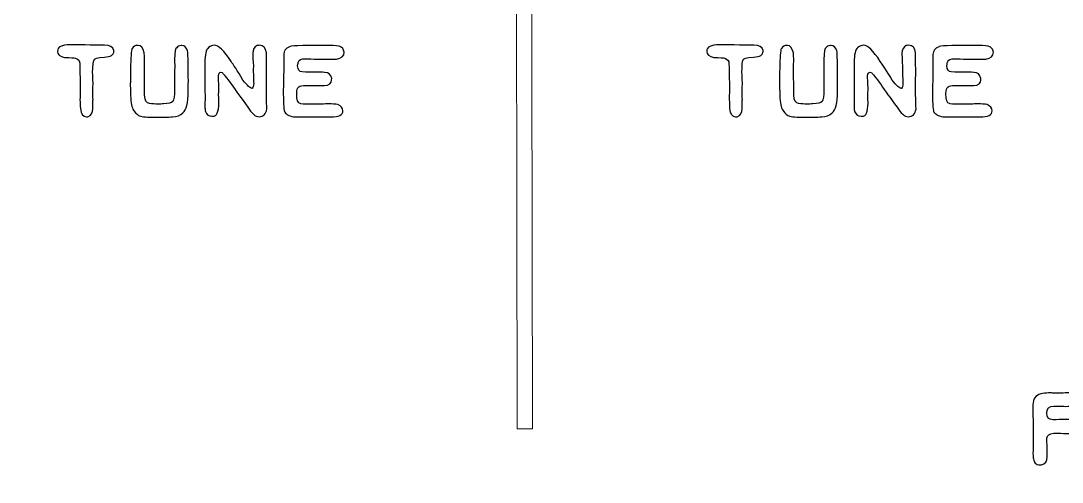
# Model space of a CAD drawing. Header units: centimetres. Extents: x -13.1 to 12.9, y -13 to 13.
# Drawn here: x -8.92 to -3.78, y -9.31 to -7.04 of the extents above; entities that cross this region are included whole.
import ezdxf

# ---------------------------------------------------------------- set-up
doc = ezdxf.new("R2010")
doc.units = ezdxf.units.CM
doc.header["$MEASUREMENT"] = 0
doc.layers.add('Layer 1', color=7, linetype='Continuous')

msp = doc.modelspace()

# ---------------------------------------------------------------- linework, layer by layer
at = {"layer": 'Layer 1', "color": 250, "lineweight": 9}
msp.add_open_spline([(-12.85, 12.98), (-12.85, 12.98), (12.75, 12.98), (12.75, 12.98), (12.75, 12.98), (12.86, 12.98), (12.95, 12.88999), (12.95, 12.78), (12.95, 12.78), (12.95, 12.78), (12.95, -12.82), (12.95, -12.82), (12.95, -12.82), (12.95, -12.93001), (12.86, -13.02), (12.75, -13.02), (12.75, -13.02), (12.75, -13.02), (-12.85, -13.02), (-12.85, -13.02), (-12.85, -13.02), (-12.96, -13.02), (-13.05, -12.93001), (-13.05, -12.82), (-13.05, -12.82), (-13.05, -12.82), (-13.05, 12.78), (-13.05, 12.78), (-13.05, 12.78), (-13.05, 12.88999), (-12.96, 12.98), (-12.85, 12.98)], degree=3, knots=[0, 0, 0, 0, 0.1111111, 0.1111111, 0.1111111, 0.1111111, 0.2222222, 0.2222222, 0.2222222, 0.2222222, 0.3333333, 0.3333333, 0.3333333, 0.3333333, 0.4444444, 0.4444444, 0.4444444, 0.4444444, 0.5555556, 0.5555556, 0.5555556, 0.5555556, 0.6666667, 0.6666667, 0.6666667, 0.6666667, 0.7777778, 0.7777778, 0.7777778, 0.7777778, 1, 1, 1, 1], dxfattribs=at)
at = {"layer": 'Layer 1', "color": 177, "lineweight": 9}
msp.add_open_spline([(-6.40505, -2.63308), (-6.40505, -2.63308), (-6.39455, -9.04434), (-6.39455, -9.04434), (-6.39455, -9.04434), (-6.39455, -9.04434), (-6.46925, -9.04434), (-6.46925, -9.04434), (-6.46925, -9.04434), (-6.46925, -9.04434), (-6.47975, -2.63308), (-6.47975, -2.63308), (-6.47975, -2.63308), (-6.47975, -2.63308), (-6.40505, -2.63308), (-6.40505, -2.63308)], degree=3, knots=[0, 0, 0, 0, 0.2, 0.2, 0.2, 0.2, 0.4, 0.4, 0.4, 0.4, 0.6, 0.6, 0.6, 0.6, 1, 1, 1, 1], dxfattribs=at)
at = {"layer": 'Layer 1', "color": 177}
for points, knots in [([(-8.67313, -7.15354), (-8.67313, -7.15354), (-8.59928, -7.15411), (-8.59928, -7.15411), (-8.59928, -7.15411), (-8.56062, -7.15448), (-8.53898, -7.15467), (-8.53419, -7.15467), (-8.53419, -7.15467), (-8.53419, -7.15467), (-8.50277, -7.15467), (-8.50277, -7.15467), (-8.50277, -7.15467), (-8.47614, -7.15467), (-8.461, -7.16342), (-8.45733, -7.18082), (-8.45733, -7.18082), (-8.45733, -7.18082), (-8.45733, -7.18581), (-8.45733, -7.18581), (-8.45733, -7.18581), (-8.45733, -7.20274), (-8.47285, -7.21215), (-8.50389, -7.21422), (-8.50389, -7.21422), (-8.53898, -7.21422), (-8.55648, -7.22033), (-8.55648, -7.23266), (-8.55648, -7.23266), (-8.55893, -7.23266), (-8.56062, -7.25204), (-8.56175, -7.29079), (-8.56175, -7.29079), (-8.561, -7.2971), (-8.56034, -7.31497), (-8.55958, -7.3446), (-8.55958, -7.3446), (-8.56034, -7.37179), (-8.56062, -7.39277), (-8.56062, -7.40763), (-8.56062, -7.40763), (-8.56062, -7.41186), (-8.56034, -7.41694), (-8.55958, -7.42287), (-8.55958, -7.42287), (-8.56034, -7.42851), (-8.56062, -7.43604), (-8.56062, -7.44545), (-8.56062, -7.44545), (-8.56062, -7.44545), (-8.56062, -7.46661), (-8.56062, -7.46661), (-8.56062, -7.46661), (-8.56062, -7.48853), (-8.56871, -7.50208), (-8.58489, -7.50744), (-8.58489, -7.50744), (-8.58489, -7.50744), (-8.59289, -7.50744), (-8.59289, -7.50744), (-8.59289, -7.50744), (-8.60944, -7.50744), (-8.61923, -7.4938), (-8.62242, -7.46661), (-8.62242, -7.46661), (-8.62242, -7.45175), (-8.62308, -7.43783), (-8.62431, -7.42475), (-8.62431, -7.42475), (-8.62374, -7.40744), (-8.62346, -7.39258), (-8.62346, -7.38007), (-8.62346, -7.38007), (-8.62346, -7.38007), (-8.62346, -7.34761), (-8.62346, -7.34761), (-8.62346, -7.34761), (-8.62346, -7.33454), (-8.62412, -7.30067), (-8.62543, -7.24592), (-8.62543, -7.24592), (-8.62543, -7.23266), (-8.63221, -7.22372), (-8.64585, -7.21911), (-8.64585, -7.21911), (-8.65187, -7.21808), (-8.67002, -7.21676), (-8.70041, -7.21535), (-8.70041, -7.21535), (-8.72336, -7.20923), (-8.73484, -7.19973), (-8.73484, -7.18694), (-8.73484, -7.18694), (-8.73484, -7.18694), (-8.73484, -7.18468), (-8.73484, -7.18468), (-8.73484, -7.18468), (-8.73484, -7.16398), (-8.71424, -7.15354), (-8.67313, -7.15354)], [0, 0, 0, 0, 0.0384615, 0.0384615, 0.0384615, 0.0384615, 0.0769231, 0.0769231, 0.0769231, 0.0769231, 0.1153846, 0.1153846, 0.1153846, 0.1153846, 0.1538462, 0.1538462, 0.1538462, 0.1538462, 0.1923077, 0.1923077, 0.1923077, 0.1923077, 0.2307692, 0.2307692, 0.2307692, 0.2307692, 0.2692308, 0.2692308, 0.2692308, 0.2692308, 0.3076923, 0.3076923, 0.3076923, 0.3076923, 0.3461538, 0.3461538, 0.3461538, 0.3461538, 0.3846154, 0.3846154, 0.3846154, 0.3846154, 0.4230769, 0.4230769, 0.4230769, 0.4230769, 0.4615385, 0.4615385, 0.4615385, 0.4615385, 0.5, 0.5, 0.5, 0.5, 0.5384615, 0.5384615, 0.5384615, 0.5384615, 0.5769231, 0.5769231, 0.5769231, 0.5769231, 0.6153846, 0.6153846, 0.6153846, 0.6153846, 0.6538462, 0.6538462, 0.6538462, 0.6538462, 0.6923077, 0.6923077, 0.6923077, 0.6923077, 0.7307692, 0.7307692, 0.7307692, 0.7307692, 0.7692308, 0.7692308, 0.7692308, 0.7692308, 0.8076923, 0.8076923, 0.8076923, 0.8076923, 0.8461538, 0.8461538, 0.8461538, 0.8461538, 0.8846154, 0.8846154, 0.8846154, 0.8846154, 0.9230769, 0.9230769, 0.9230769, 0.9230769, 1, 1, 1, 1]), ([(-8.33964, -7.15636), (-8.33964, -7.15636), (-8.33663, -7.15636), (-8.33663, -7.15636), (-8.33663, -7.15636), (-8.32375, -7.15636), (-8.31424, -7.16831), (-8.30794, -7.19239), (-8.30794, -7.19239), (-8.30728, -7.19587), (-8.30691, -7.19983), (-8.30691, -7.20425), (-8.30691, -7.20425), (-8.30691, -7.20425), (-8.30606, -7.2272), (-8.30606, -7.2272), (-8.30606, -7.2272), (-8.30606, -7.2272), (-8.30691, -7.25664), (-8.30691, -7.25664), (-8.30691, -7.25664), (-8.30691, -7.25664), (-8.30578, -7.40104), (-8.30578, -7.40104), (-8.30578, -7.40104), (-8.30446, -7.42786), (-8.29656, -7.44187), (-8.28207, -7.44291), (-8.28207, -7.44291), (-8.2674, -7.4446), (-8.25376, -7.44545), (-8.24125, -7.44545), (-8.24125, -7.44545), (-8.23099, -7.44545), (-8.2214, -7.44488), (-8.21265, -7.44375), (-8.21265, -7.44375), (-8.18781, -7.44375), (-8.17248, -7.4398), (-8.16674, -7.43181), (-8.16674, -7.43181), (-8.16091, -7.42381), (-8.15809, -7.405), (-8.15809, -7.37546), (-8.15809, -7.37546), (-8.15809, -7.36624), (-8.15827, -7.35598), (-8.15856, -7.3446), (-8.15856, -7.3446), (-8.1579, -7.32456), (-8.15752, -7.29211), (-8.15752, -7.24724), (-8.15752, -7.24724), (-8.15752, -7.24432), (-8.1579, -7.23698), (-8.15856, -7.22523), (-8.15856, -7.22523), (-8.15658, -7.18722), (-8.15291, -7.16822), (-8.14755, -7.16822), (-8.14755, -7.16822), (-8.14266, -7.16079), (-8.13532, -7.15712), (-8.12582, -7.15712), (-8.12582, -7.15712), (-8.12582, -7.15712), (-8.12168, -7.15712), (-8.12168, -7.15712), (-8.12168, -7.15712), (-8.10936, -7.15712), (-8.10023, -7.16558), (-8.0944, -7.18252), (-8.0944, -7.18252), (-8.09308, -7.18873), (-8.09242, -7.19268), (-8.09242, -7.19437), (-8.09242, -7.19437), (-8.09158, -7.21525), (-8.09111, -7.22795), (-8.09111, -7.23237), (-8.09111, -7.23237), (-8.09073, -7.25815), (-8.09054, -7.27283), (-8.09054, -7.27649), (-8.09054, -7.27649), (-8.09054, -7.27885), (-8.09035, -7.29766), (-8.08998, -7.33275), (-8.08998, -7.33275), (-8.09035, -7.35326), (-8.09054, -7.37), (-8.09054, -7.38289), (-8.09054, -7.38289), (-8.09054, -7.43961), (-8.09929, -7.47451), (-8.11669, -7.48759), (-8.11669, -7.48759), (-8.12939, -7.50048), (-8.1467, -7.50735), (-8.16853, -7.50838), (-8.16853, -7.50838), (-8.19035, -7.50942), (-8.22356, -7.50989), (-8.26806, -7.50989), (-8.26806, -7.50989), (-8.30239, -7.5097), (-8.32488, -7.50669), (-8.33541, -7.50085), (-8.33541, -7.50085), (-8.34595, -7.49493), (-8.35526, -7.48477), (-8.36335, -7.47019), (-8.36335, -7.47019), (-8.37106, -7.45664), (-8.37492, -7.42936), (-8.37492, -7.38835), (-8.37492, -7.38835), (-8.37492, -7.38835), (-8.37492, -7.37988), (-8.37492, -7.37988), (-8.37492, -7.37988), (-8.37567, -7.37988), (-8.37605, -7.37179), (-8.37605, -7.35561), (-8.37605, -7.35561), (-8.37605, -7.35561), (-8.37605, -7.3446), (-8.37605, -7.3446), (-8.37605, -7.3446), (-8.37605, -7.33924), (-8.37596, -7.32551), (-8.37577, -7.30349), (-8.37577, -7.30349), (-8.37577, -7.30349), (-8.37492, -7.25335), (-8.37492, -7.25335), (-8.37492, -7.25335), (-8.37295, -7.19917), (-8.37022, -7.17207), (-8.36693, -7.17207), (-8.36693, -7.17207), (-8.3609, -7.16154), (-8.35178, -7.15636), (-8.33964, -7.15636)], [0, 0, 0, 0, 0.027027, 0.027027, 0.027027, 0.027027, 0.0540541, 0.0540541, 0.0540541, 0.0540541, 0.0810811, 0.0810811, 0.0810811, 0.0810811, 0.1081081, 0.1081081, 0.1081081, 0.1081081, 0.1351351, 0.1351351, 0.1351351, 0.1351351, 0.1621622, 0.1621622, 0.1621622, 0.1621622, 0.1891892, 0.1891892, 0.1891892, 0.1891892, 0.2162162, 0.2162162, 0.2162162, 0.2162162, 0.2432432, 0.2432432, 0.2432432, 0.2432432, 0.2702703, 0.2702703, 0.2702703, 0.2702703, 0.2972973, 0.2972973, 0.2972973, 0.2972973, 0.3243243, 0.3243243, 0.3243243, 0.3243243, 0.3513514, 0.3513514, 0.3513514, 0.3513514, 0.3783784, 0.3783784, 0.3783784, 0.3783784, 0.4054054, 0.4054054, 0.4054054, 0.4054054, 0.4324324, 0.4324324, 0.4324324, 0.4324324, 0.4594595, 0.4594595, 0.4594595, 0.4594595, 0.4864865, 0.4864865, 0.4864865, 0.4864865, 0.5135135, 0.5135135, 0.5135135, 0.5135135, 0.5405405, 0.5405405, 0.5405405, 0.5405405, 0.5675676, 0.5675676, 0.5675676, 0.5675676, 0.5945946, 0.5945946, 0.5945946, 0.5945946, 0.6216216, 0.6216216, 0.6216216, 0.6216216, 0.6486486, 0.6486486, 0.6486486, 0.6486486, 0.6756757, 0.6756757, 0.6756757, 0.6756757, 0.7027027, 0.7027027, 0.7027027, 0.7027027, 0.7297297, 0.7297297, 0.7297297, 0.7297297, 0.7567568, 0.7567568, 0.7567568, 0.7567568, 0.7837838, 0.7837838, 0.7837838, 0.7837838, 0.8108108, 0.8108108, 0.8108108, 0.8108108, 0.8378378, 0.8378378, 0.8378378, 0.8378378, 0.8648649, 0.8648649, 0.8648649, 0.8648649, 0.8918919, 0.8918919, 0.8918919, 0.8918919, 0.9189189, 0.9189189, 0.9189189, 0.9189189, 0.9459459, 0.9459459, 0.9459459, 0.9459459, 1, 1, 1, 1]), ([(-7.96326, -7.15552), (-7.94191, -7.15552), (-7.91406, -7.18205), (-7.87973, -7.2351), (-7.87973, -7.2351), (-7.86853, -7.24987), (-7.84897, -7.28045), (-7.82103, -7.32692), (-7.82103, -7.32692), (-7.79883, -7.35448), (-7.78387, -7.36831), (-7.77634, -7.36831), (-7.77634, -7.36831), (-7.77634, -7.36831), (-7.77531, -7.36831), (-7.77531, -7.36831), (-7.77531, -7.36831), (-7.77051, -7.36332), (-7.76806, -7.35523), (-7.76806, -7.34404), (-7.76806, -7.34404), (-7.76806, -7.33519), (-7.76891, -7.31431), (-7.7706, -7.28148), (-7.7706, -7.28148), (-7.77004, -7.27094), (-7.76976, -7.26323), (-7.76976, -7.25834), (-7.76976, -7.25834), (-7.77173, -7.23002), (-7.77277, -7.21281), (-7.77277, -7.20679), (-7.77277, -7.20679), (-7.77277, -7.20679), (-7.77277, -7.19465), (-7.77277, -7.19465), (-7.77277, -7.19465), (-7.77277, -7.17697), (-7.76571, -7.16455), (-7.7516, -7.1574), (-7.7516, -7.1574), (-7.7468, -7.15618), (-7.74276, -7.15552), (-7.73947, -7.15552), (-7.73947, -7.15552), (-7.71981, -7.15552), (-7.70852, -7.16794), (-7.70551, -7.19268), (-7.70551, -7.19268), (-7.70551, -7.19268), (-7.70551, -7.2241), (-7.70551, -7.2241), (-7.70551, -7.2241), (-7.70551, -7.24235), (-7.70532, -7.26389), (-7.70494, -7.28891), (-7.70494, -7.28891), (-7.70532, -7.30857), (-7.70551, -7.32692), (-7.70551, -7.34404), (-7.70551, -7.34404), (-7.70551, -7.34404), (-7.70551, -7.39333), (-7.70551, -7.39333), (-7.70551, -7.39333), (-7.70551, -7.4049), (-7.70485, -7.43021), (-7.70363, -7.46915), (-7.70363, -7.46915), (-7.70748, -7.49465), (-7.72009, -7.50744), (-7.74135, -7.50744), (-7.74135, -7.50744), (-7.75969, -7.50744), (-7.77832, -7.49164), (-7.79704, -7.46003), (-7.79704, -7.46003), (-7.83043, -7.41572), (-7.85668, -7.3795), (-7.87559, -7.35119), (-7.87559, -7.35119), (-7.90315, -7.31403), (-7.91896, -7.2938), (-7.923, -7.29051), (-7.923, -7.29051), (-7.923, -7.29051), (-7.93015, -7.28863), (-7.93015, -7.28863), (-7.93015, -7.28863), (-7.93655, -7.28863), (-7.94059, -7.29427), (-7.94229, -7.30566), (-7.94229, -7.30566), (-7.94229, -7.30566), (-7.94229, -7.30763), (-7.94229, -7.30763), (-7.94229, -7.30763), (-7.94229, -7.31666), (-7.94125, -7.33623), (-7.93928, -7.36633), (-7.93928, -7.36633), (-7.9405, -7.3843), (-7.94116, -7.39568), (-7.94116, -7.40048), (-7.94116, -7.40048), (-7.9404, -7.42127), (-7.94012, -7.43472), (-7.94012, -7.44074), (-7.94012, -7.44074), (-7.94012, -7.48392), (-7.94981, -7.50546), (-7.96928, -7.50546), (-7.96928, -7.50546), (-7.96928, -7.50546), (-7.97455, -7.50546), (-7.97455, -7.50546), (-7.97455, -7.50546), (-7.98942, -7.50546), (-7.99995, -7.49747), (-8.00625, -7.48129), (-8.00625, -7.48129), (-8.00748, -7.47593), (-8.00814, -7.47019), (-8.00814, -7.46417), (-8.00814, -7.46417), (-8.00814, -7.46417), (-8.00814, -7.46304), (-8.00814, -7.46304), (-8.00814, -7.46304), (-8.00814, -7.44601), (-8.00804, -7.42833), (-8.00785, -7.41017), (-8.00785, -7.41017), (-8.00785, -7.39615), (-8.00823, -7.37978), (-8.00898, -7.36078), (-8.00898, -7.36078), (-8.00898, -7.36078), (-8.00814, -7.31619), (-8.00814, -7.31619), (-8.00814, -7.31619), (-8.00851, -7.2717), (-8.0087, -7.24639), (-8.0087, -7.24009), (-8.0087, -7.24009), (-8.0087, -7.2019), (-8.00268, -7.17734), (-7.99054, -7.16652), (-7.99054, -7.16652), (-7.97982, -7.15919), (-7.97079, -7.15552), (-7.96326, -7.15552)], [0, 0, 0, 0, 0.025641, 0.025641, 0.025641, 0.025641, 0.0512821, 0.0512821, 0.0512821, 0.0512821, 0.0769231, 0.0769231, 0.0769231, 0.0769231, 0.1025641, 0.1025641, 0.1025641, 0.1025641, 0.1282051, 0.1282051, 0.1282051, 0.1282051, 0.1538462, 0.1538462, 0.1538462, 0.1538462, 0.1794872, 0.1794872, 0.1794872, 0.1794872, 0.2051282, 0.2051282, 0.2051282, 0.2051282, 0.2307692, 0.2307692, 0.2307692, 0.2307692, 0.2564103, 0.2564103, 0.2564103, 0.2564103, 0.2820513, 0.2820513, 0.2820513, 0.2820513, 0.3076923, 0.3076923, 0.3076923, 0.3076923, 0.3333333, 0.3333333, 0.3333333, 0.3333333, 0.3589744, 0.3589744, 0.3589744, 0.3589744, 0.3846154, 0.3846154, 0.3846154, 0.3846154, 0.4102564, 0.4102564, 0.4102564, 0.4102564, 0.4358974, 0.4358974, 0.4358974, 0.4358974, 0.4615385, 0.4615385, 0.4615385, 0.4615385, 0.4871795, 0.4871795, 0.4871795, 0.4871795, 0.5128205, 0.5128205, 0.5128205, 0.5128205, 0.5384615, 0.5384615, 0.5384615, 0.5384615, 0.5641026, 0.5641026, 0.5641026, 0.5641026, 0.5897436, 0.5897436, 0.5897436, 0.5897436, 0.6153846, 0.6153846, 0.6153846, 0.6153846, 0.6410256, 0.6410256, 0.6410256, 0.6410256, 0.6666667, 0.6666667, 0.6666667, 0.6666667, 0.6923077, 0.6923077, 0.6923077, 0.6923077, 0.7179487, 0.7179487, 0.7179487, 0.7179487, 0.7435897, 0.7435897, 0.7435897, 0.7435897, 0.7692308, 0.7692308, 0.7692308, 0.7692308, 0.7948718, 0.7948718, 0.7948718, 0.7948718, 0.8205128, 0.8205128, 0.8205128, 0.8205128, 0.8461538, 0.8461538, 0.8461538, 0.8461538, 0.8717949, 0.8717949, 0.8717949, 0.8717949, 0.8974359, 0.8974359, 0.8974359, 0.8974359, 0.9230769, 0.9230769, 0.9230769, 0.9230769, 0.9487179, 0.9487179, 0.9487179, 0.9487179, 1, 1, 1, 1]), ([(-7.37673, -7.15665), (-7.3534, -7.15693), (-7.3375, -7.16201), (-7.32913, -7.17179), (-7.32913, -7.17179), (-7.32555, -7.17603), (-7.32329, -7.18195), (-7.32216, -7.18967), (-7.32216, -7.18967), (-7.32235, -7.20801), (-7.33486, -7.21939), (-7.3597, -7.22381), (-7.3597, -7.22381), (-7.3597, -7.22381), (-7.44784, -7.22381), (-7.44784, -7.22381), (-7.44784, -7.22381), (-7.45838, -7.22363), (-7.47738, -7.22306), (-7.50495, -7.22221), (-7.50495, -7.22221), (-7.50495, -7.22221), (-7.50955, -7.22221), (-7.50955, -7.22221), (-7.50955, -7.22221), (-7.53401, -7.22221), (-7.54662, -7.2272), (-7.54737, -7.23736), (-7.54737, -7.23736), (-7.54897, -7.23868), (-7.55038, -7.24517), (-7.55151, -7.25693), (-7.55151, -7.25693), (-7.55019, -7.27546), (-7.54295, -7.28562), (-7.52969, -7.28722), (-7.52969, -7.28722), (-7.48218, -7.28759), (-7.4453, -7.28825), (-7.41925, -7.28919), (-7.41925, -7.28919), (-7.41925, -7.28919), (-7.41699, -7.28919), (-7.41699, -7.28919), (-7.41699, -7.28919), (-7.39921, -7.28919), (-7.38811, -7.29917), (-7.38369, -7.3192), (-7.38369, -7.3192), (-7.38369, -7.3192), (-7.38397, -7.32635), (-7.38397, -7.32635), (-7.38397, -7.32635), (-7.38416, -7.34291), (-7.39592, -7.35222), (-7.41925, -7.3542), (-7.41925, -7.3542), (-7.43006, -7.35401), (-7.44013, -7.35392), (-7.44954, -7.35392), (-7.44954, -7.35392), (-7.45885, -7.35392), (-7.47146, -7.35401), (-7.48726, -7.3542), (-7.48726, -7.3542), (-7.48726, -7.3542), (-7.49253, -7.3542), (-7.49253, -7.3542), (-7.49253, -7.3542), (-7.49911, -7.35382), (-7.50523, -7.35363), (-7.51068, -7.35363), (-7.51068, -7.35363), (-7.52893, -7.35363), (-7.5406, -7.3558), (-7.54568, -7.36003), (-7.54568, -7.36003), (-7.55255, -7.36586), (-7.55603, -7.3763), (-7.55621, -7.39145), (-7.55621, -7.39145), (-7.55621, -7.39145), (-7.55621, -7.39418), (-7.55621, -7.39418), (-7.55621, -7.39418), (-7.55621, -7.42579), (-7.55029, -7.44168), (-7.53853, -7.44187), (-7.53853, -7.44187), (-7.53853, -7.44309), (-7.53383, -7.44422), (-7.52451, -7.44516), (-7.52451, -7.44516), (-7.49488, -7.44516), (-7.47146, -7.44526), (-7.45424, -7.44545), (-7.45424, -7.44545), (-7.45424, -7.44545), (-7.43242, -7.44573), (-7.43242, -7.44573), (-7.43242, -7.44573), (-7.42028, -7.44479), (-7.40899, -7.44432), (-7.39855, -7.44432), (-7.39855, -7.44432), (-7.38105, -7.44432), (-7.36591, -7.44554), (-7.35302, -7.44789), (-7.35302, -7.44789), (-7.33675, -7.45401), (-7.32856, -7.46407), (-7.32856, -7.47818), (-7.32856, -7.47818), (-7.32856, -7.47818), (-7.32856, -7.47847), (-7.32856, -7.47847), (-7.32856, -7.47847), (-7.32875, -7.4985), (-7.3485, -7.50857), (-7.38783, -7.50857), (-7.38783, -7.50857), (-7.38783, -7.50857), (-7.38999, -7.50857), (-7.38999, -7.50857), (-7.38999, -7.50857), (-7.38999, -7.50857), (-7.43797, -7.508), (-7.43797, -7.508), (-7.43797, -7.508), (-7.47211, -7.50782), (-7.4961, -7.50772), (-7.50984, -7.50772), (-7.50984, -7.50772), (-7.50984, -7.50772), (-7.56252, -7.50829), (-7.56252, -7.50829), (-7.56252, -7.50829), (-7.58839, -7.50678), (-7.60598, -7.49888), (-7.6152, -7.48458), (-7.6152, -7.48458), (-7.61971, -7.47941), (-7.62206, -7.44977), (-7.62206, -7.39549), (-7.62206, -7.39549), (-7.62206, -7.39549), (-7.62206, -7.3732), (-7.62206, -7.3732), (-7.62206, -7.3732), (-7.62206, -7.36718), (-7.62141, -7.33764), (-7.62009, -7.28477), (-7.62009, -7.28477), (-7.62009, -7.28477), (-7.62009, -7.2018), (-7.62009, -7.2018), (-7.62009, -7.2018), (-7.6199, -7.18252), (-7.61049, -7.16953), (-7.59177, -7.16295), (-7.59177, -7.16295), (-7.59159, -7.15872), (-7.5358, -7.15665), (-7.42442, -7.15665), (-7.42442, -7.15665), (-7.42442, -7.15665), (-7.37673, -7.15665), (-7.37673, -7.15665)], [0, 0, 0, 0, 0.0232558, 0.0232558, 0.0232558, 0.0232558, 0.0465116, 0.0465116, 0.0465116, 0.0465116, 0.0697674, 0.0697674, 0.0697674, 0.0697674, 0.0930233, 0.0930233, 0.0930233, 0.0930233, 0.1162791, 0.1162791, 0.1162791, 0.1162791, 0.1395349, 0.1395349, 0.1395349, 0.1395349, 0.1627907, 0.1627907, 0.1627907, 0.1627907, 0.1860465, 0.1860465, 0.1860465, 0.1860465, 0.2093023, 0.2093023, 0.2093023, 0.2093023, 0.2325581, 0.2325581, 0.2325581, 0.2325581, 0.255814, 0.255814, 0.255814, 0.255814, 0.2790698, 0.2790698, 0.2790698, 0.2790698, 0.3023256, 0.3023256, 0.3023256, 0.3023256, 0.3255814, 0.3255814, 0.3255814, 0.3255814, 0.3488372, 0.3488372, 0.3488372, 0.3488372, 0.372093, 0.372093, 0.372093, 0.372093, 0.3953488, 0.3953488, 0.3953488, 0.3953488, 0.4186047, 0.4186047, 0.4186047, 0.4186047, 0.4418605, 0.4418605, 0.4418605, 0.4418605, 0.4651163, 0.4651163, 0.4651163, 0.4651163, 0.4883721, 0.4883721, 0.4883721, 0.4883721, 0.5116279, 0.5116279, 0.5116279, 0.5116279, 0.5348837, 0.5348837, 0.5348837, 0.5348837, 0.5581395, 0.5581395, 0.5581395, 0.5581395, 0.5813953, 0.5813953, 0.5813953, 0.5813953, 0.6046512, 0.6046512, 0.6046512, 0.6046512, 0.627907, 0.627907, 0.627907, 0.627907, 0.6511628, 0.6511628, 0.6511628, 0.6511628, 0.6744186, 0.6744186, 0.6744186, 0.6744186, 0.6976744, 0.6976744, 0.6976744, 0.6976744, 0.7209302, 0.7209302, 0.7209302, 0.7209302, 0.744186, 0.744186, 0.744186, 0.744186, 0.7674419, 0.7674419, 0.7674419, 0.7674419, 0.7906977, 0.7906977, 0.7906977, 0.7906977, 0.8139535, 0.8139535, 0.8139535, 0.8139535, 0.8372093, 0.8372093, 0.8372093, 0.8372093, 0.8604651, 0.8604651, 0.8604651, 0.8604651, 0.8837209, 0.8837209, 0.8837209, 0.8837209, 0.9069767, 0.9069767, 0.9069767, 0.9069767, 0.9302326, 0.9302326, 0.9302326, 0.9302326, 0.9534884, 0.9534884, 0.9534884, 0.9534884, 1, 1, 1, 1]), ([(-5.47333, -7.15354), (-5.47333, -7.15354), (-5.39948, -7.15411), (-5.39948, -7.15411), (-5.39948, -7.15411), (-5.36082, -7.15448), (-5.33918, -7.15467), (-5.33439, -7.15467), (-5.33439, -7.15467), (-5.33439, -7.15467), (-5.30297, -7.15467), (-5.30297, -7.15467), (-5.30297, -7.15467), (-5.27634, -7.15467), (-5.2612, -7.16342), (-5.25753, -7.18082), (-5.25753, -7.18082), (-5.25753, -7.18082), (-5.25753, -7.18581), (-5.25753, -7.18581), (-5.25753, -7.18581), (-5.25753, -7.20274), (-5.27305, -7.21215), (-5.30409, -7.21422), (-5.30409, -7.21422), (-5.33918, -7.21422), (-5.35668, -7.22033), (-5.35668, -7.23266), (-5.35668, -7.23266), (-5.35913, -7.23266), (-5.36082, -7.25204), (-5.36195, -7.29079), (-5.36195, -7.29079), (-5.3612, -7.2971), (-5.36054, -7.31497), (-5.35978, -7.3446), (-5.35978, -7.3446), (-5.36054, -7.37179), (-5.36082, -7.39277), (-5.36082, -7.40763), (-5.36082, -7.40763), (-5.36082, -7.41186), (-5.36054, -7.41694), (-5.35978, -7.42287), (-5.35978, -7.42287), (-5.36054, -7.42851), (-5.36082, -7.43604), (-5.36082, -7.44545), (-5.36082, -7.44545), (-5.36082, -7.44545), (-5.36082, -7.46661), (-5.36082, -7.46661), (-5.36082, -7.46661), (-5.36082, -7.48853), (-5.36891, -7.50208), (-5.38509, -7.50744), (-5.38509, -7.50744), (-5.38509, -7.50744), (-5.39309, -7.50744), (-5.39309, -7.50744), (-5.39309, -7.50744), (-5.40964, -7.50744), (-5.41943, -7.4938), (-5.42262, -7.46661), (-5.42262, -7.46661), (-5.42262, -7.45175), (-5.42328, -7.43783), (-5.42451, -7.42475), (-5.42451, -7.42475), (-5.42394, -7.40744), (-5.42366, -7.39258), (-5.42366, -7.38007), (-5.42366, -7.38007), (-5.42366, -7.38007), (-5.42366, -7.34761), (-5.42366, -7.34761), (-5.42366, -7.34761), (-5.42366, -7.33454), (-5.42432, -7.30067), (-5.42563, -7.24592), (-5.42563, -7.24592), (-5.42563, -7.23266), (-5.43241, -7.22372), (-5.44605, -7.21911), (-5.44605, -7.21911), (-5.45207, -7.21808), (-5.47022, -7.21676), (-5.50061, -7.21535), (-5.50061, -7.21535), (-5.52356, -7.20923), (-5.53504, -7.19973), (-5.53504, -7.18694), (-5.53504, -7.18694), (-5.53504, -7.18694), (-5.53504, -7.18468), (-5.53504, -7.18468), (-5.53504, -7.18468), (-5.53504, -7.16398), (-5.51444, -7.15354), (-5.47333, -7.15354)], [0, 0, 0, 0, 0.0384615, 0.0384615, 0.0384615, 0.0384615, 0.0769231, 0.0769231, 0.0769231, 0.0769231, 0.1153846, 0.1153846, 0.1153846, 0.1153846, 0.1538462, 0.1538462, 0.1538462, 0.1538462, 0.1923077, 0.1923077, 0.1923077, 0.1923077, 0.2307692, 0.2307692, 0.2307692, 0.2307692, 0.2692308, 0.2692308, 0.2692308, 0.2692308, 0.3076923, 0.3076923, 0.3076923, 0.3076923, 0.3461538, 0.3461538, 0.3461538, 0.3461538, 0.3846154, 0.3846154, 0.3846154, 0.3846154, 0.4230769, 0.4230769, 0.4230769, 0.4230769, 0.4615385, 0.4615385, 0.4615385, 0.4615385, 0.5, 0.5, 0.5, 0.5, 0.5384615, 0.5384615, 0.5384615, 0.5384615, 0.5769231, 0.5769231, 0.5769231, 0.5769231, 0.6153846, 0.6153846, 0.6153846, 0.6153846, 0.6538462, 0.6538462, 0.6538462, 0.6538462, 0.6923077, 0.6923077, 0.6923077, 0.6923077, 0.7307692, 0.7307692, 0.7307692, 0.7307692, 0.7692308, 0.7692308, 0.7692308, 0.7692308, 0.8076923, 0.8076923, 0.8076923, 0.8076923, 0.8461538, 0.8461538, 0.8461538, 0.8461538, 0.8846154, 0.8846154, 0.8846154, 0.8846154, 0.9230769, 0.9230769, 0.9230769, 0.9230769, 1, 1, 1, 1]), ([(-5.13984, -7.15636), (-5.13984, -7.15636), (-5.13683, -7.15636), (-5.13683, -7.15636), (-5.13683, -7.15636), (-5.12395, -7.15636), (-5.11444, -7.16831), (-5.10814, -7.19239), (-5.10814, -7.19239), (-5.10748, -7.19587), (-5.10711, -7.19983), (-5.10711, -7.20425), (-5.10711, -7.20425), (-5.10711, -7.20425), (-5.10626, -7.2272), (-5.10626, -7.2272), (-5.10626, -7.2272), (-5.10626, -7.2272), (-5.10711, -7.25664), (-5.10711, -7.25664), (-5.10711, -7.25664), (-5.10711, -7.25664), (-5.10598, -7.40104), (-5.10598, -7.40104), (-5.10598, -7.40104), (-5.10466, -7.42786), (-5.09676, -7.44187), (-5.08227, -7.44291), (-5.08227, -7.44291), (-5.0676, -7.4446), (-5.05396, -7.44545), (-5.04145, -7.44545), (-5.04145, -7.44545), (-5.03119, -7.44545), (-5.0216, -7.44488), (-5.01285, -7.44375), (-5.01285, -7.44375), (-4.98801, -7.44375), (-4.97268, -7.4398), (-4.96694, -7.43181), (-4.96694, -7.43181), (-4.96111, -7.42381), (-4.95829, -7.405), (-4.95829, -7.37546), (-4.95829, -7.37546), (-4.95829, -7.36624), (-4.95847, -7.35598), (-4.95876, -7.3446), (-4.95876, -7.3446), (-4.9581, -7.32456), (-4.95772, -7.29211), (-4.95772, -7.24724), (-4.95772, -7.24724), (-4.95772, -7.24432), (-4.9581, -7.23698), (-4.95876, -7.22523), (-4.95876, -7.22523), (-4.95678, -7.18722), (-4.95311, -7.16822), (-4.94775, -7.16822), (-4.94775, -7.16822), (-4.94286, -7.16079), (-4.93552, -7.15712), (-4.92602, -7.15712), (-4.92602, -7.15712), (-4.92602, -7.15712), (-4.92188, -7.15712), (-4.92188, -7.15712), (-4.92188, -7.15712), (-4.90956, -7.15712), (-4.90043, -7.16558), (-4.8946, -7.18252), (-4.8946, -7.18252), (-4.89328, -7.18873), (-4.89262, -7.19268), (-4.89262, -7.19437), (-4.89262, -7.19437), (-4.89178, -7.21525), (-4.89131, -7.22795), (-4.89131, -7.23237), (-4.89131, -7.23237), (-4.89093, -7.25815), (-4.89074, -7.27283), (-4.89074, -7.27649), (-4.89074, -7.27649), (-4.89074, -7.27885), (-4.89055, -7.29766), (-4.89018, -7.33275), (-4.89018, -7.33275), (-4.89055, -7.35326), (-4.89074, -7.37), (-4.89074, -7.38289), (-4.89074, -7.38289), (-4.89074, -7.43961), (-4.89949, -7.47451), (-4.91689, -7.48759), (-4.91689, -7.48759), (-4.92959, -7.50048), (-4.9469, -7.50735), (-4.96873, -7.50838), (-4.96873, -7.50838), (-4.99055, -7.50942), (-5.02376, -7.50989), (-5.06826, -7.50989), (-5.06826, -7.50989), (-5.10259, -7.5097), (-5.12508, -7.50669), (-5.13561, -7.50085), (-5.13561, -7.50085), (-5.14615, -7.49493), (-5.15546, -7.48477), (-5.16355, -7.47019), (-5.16355, -7.47019), (-5.17126, -7.45664), (-5.17512, -7.42936), (-5.17512, -7.38835), (-5.17512, -7.38835), (-5.17512, -7.38835), (-5.17512, -7.37988), (-5.17512, -7.37988), (-5.17512, -7.37988), (-5.17587, -7.37988), (-5.17625, -7.37179), (-5.17625, -7.35561), (-5.17625, -7.35561), (-5.17625, -7.35561), (-5.17625, -7.3446), (-5.17625, -7.3446), (-5.17625, -7.3446), (-5.17625, -7.33924), (-5.17616, -7.32551), (-5.17597, -7.30349), (-5.17597, -7.30349), (-5.17597, -7.30349), (-5.17512, -7.25335), (-5.17512, -7.25335), (-5.17512, -7.25335), (-5.17315, -7.19917), (-5.17042, -7.17207), (-5.16713, -7.17207), (-5.16713, -7.17207), (-5.1611, -7.16154), (-5.15198, -7.15636), (-5.13984, -7.15636)], [0, 0, 0, 0, 0.027027, 0.027027, 0.027027, 0.027027, 0.0540541, 0.0540541, 0.0540541, 0.0540541, 0.0810811, 0.0810811, 0.0810811, 0.0810811, 0.1081081, 0.1081081, 0.1081081, 0.1081081, 0.1351351, 0.1351351, 0.1351351, 0.1351351, 0.1621622, 0.1621622, 0.1621622, 0.1621622, 0.1891892, 0.1891892, 0.1891892, 0.1891892, 0.2162162, 0.2162162, 0.2162162, 0.2162162, 0.2432432, 0.2432432, 0.2432432, 0.2432432, 0.2702703, 0.2702703, 0.2702703, 0.2702703, 0.2972973, 0.2972973, 0.2972973, 0.2972973, 0.3243243, 0.3243243, 0.3243243, 0.3243243, 0.3513514, 0.3513514, 0.3513514, 0.3513514, 0.3783784, 0.3783784, 0.3783784, 0.3783784, 0.4054054, 0.4054054, 0.4054054, 0.4054054, 0.4324324, 0.4324324, 0.4324324, 0.4324324, 0.4594595, 0.4594595, 0.4594595, 0.4594595, 0.4864865, 0.4864865, 0.4864865, 0.4864865, 0.5135135, 0.5135135, 0.5135135, 0.5135135, 0.5405405, 0.5405405, 0.5405405, 0.5405405, 0.5675676, 0.5675676, 0.5675676, 0.5675676, 0.5945946, 0.5945946, 0.5945946, 0.5945946, 0.6216216, 0.6216216, 0.6216216, 0.6216216, 0.6486486, 0.6486486, 0.6486486, 0.6486486, 0.6756757, 0.6756757, 0.6756757, 0.6756757, 0.7027027, 0.7027027, 0.7027027, 0.7027027, 0.7297297, 0.7297297, 0.7297297, 0.7297297, 0.7567568, 0.7567568, 0.7567568, 0.7567568, 0.7837838, 0.7837838, 0.7837838, 0.7837838, 0.8108108, 0.8108108, 0.8108108, 0.8108108, 0.8378378, 0.8378378, 0.8378378, 0.8378378, 0.8648649, 0.8648649, 0.8648649, 0.8648649, 0.8918919, 0.8918919, 0.8918919, 0.8918919, 0.9189189, 0.9189189, 0.9189189, 0.9189189, 0.9459459, 0.9459459, 0.9459459, 0.9459459, 1, 1, 1, 1]), ([(-4.76346, -7.15552), (-4.74211, -7.15552), (-4.71426, -7.18205), (-4.67993, -7.2351), (-4.67993, -7.2351), (-4.66873, -7.24987), (-4.64917, -7.28045), (-4.62123, -7.32692), (-4.62123, -7.32692), (-4.59903, -7.35448), (-4.58407, -7.36831), (-4.57654, -7.36831), (-4.57654, -7.36831), (-4.57654, -7.36831), (-4.57551, -7.36831), (-4.57551, -7.36831), (-4.57551, -7.36831), (-4.57071, -7.36332), (-4.56826, -7.35523), (-4.56826, -7.34404), (-4.56826, -7.34404), (-4.56826, -7.33519), (-4.56911, -7.31431), (-4.5708, -7.28148), (-4.5708, -7.28148), (-4.57024, -7.27094), (-4.56996, -7.26323), (-4.56996, -7.25834), (-4.56996, -7.25834), (-4.57193, -7.23002), (-4.57297, -7.21281), (-4.57297, -7.20679), (-4.57297, -7.20679), (-4.57297, -7.20679), (-4.57297, -7.19465), (-4.57297, -7.19465), (-4.57297, -7.19465), (-4.57297, -7.17697), (-4.56591, -7.16455), (-4.5518, -7.1574), (-4.5518, -7.1574), (-4.547, -7.15618), (-4.54296, -7.15552), (-4.53967, -7.15552), (-4.53967, -7.15552), (-4.52001, -7.15552), (-4.50872, -7.16794), (-4.50571, -7.19268), (-4.50571, -7.19268), (-4.50571, -7.19268), (-4.50571, -7.2241), (-4.50571, -7.2241), (-4.50571, -7.2241), (-4.50571, -7.24235), (-4.50552, -7.26389), (-4.50514, -7.28891), (-4.50514, -7.28891), (-4.50552, -7.30857), (-4.50571, -7.32692), (-4.50571, -7.34404), (-4.50571, -7.34404), (-4.50571, -7.34404), (-4.50571, -7.39333), (-4.50571, -7.39333), (-4.50571, -7.39333), (-4.50571, -7.4049), (-4.50505, -7.43021), (-4.50383, -7.46915), (-4.50383, -7.46915), (-4.50768, -7.49465), (-4.52029, -7.50744), (-4.54155, -7.50744), (-4.54155, -7.50744), (-4.55989, -7.50744), (-4.57852, -7.49164), (-4.59724, -7.46003), (-4.59724, -7.46003), (-4.63063, -7.41572), (-4.65688, -7.3795), (-4.67579, -7.35119), (-4.67579, -7.35119), (-4.70335, -7.31403), (-4.71916, -7.2938), (-4.7232, -7.29051), (-4.7232, -7.29051), (-4.7232, -7.29051), (-4.73035, -7.28863), (-4.73035, -7.28863), (-4.73035, -7.28863), (-4.73675, -7.28863), (-4.74079, -7.29427), (-4.74249, -7.30566), (-4.74249, -7.30566), (-4.74249, -7.30566), (-4.74249, -7.30763), (-4.74249, -7.30763), (-4.74249, -7.30763), (-4.74249, -7.31666), (-4.74145, -7.33623), (-4.73948, -7.36633), (-4.73948, -7.36633), (-4.7407, -7.3843), (-4.74136, -7.39568), (-4.74136, -7.40048), (-4.74136, -7.40048), (-4.7406, -7.42127), (-4.74032, -7.43472), (-4.74032, -7.44074), (-4.74032, -7.44074), (-4.74032, -7.48392), (-4.75001, -7.50546), (-4.76948, -7.50546), (-4.76948, -7.50546), (-4.76948, -7.50546), (-4.77475, -7.50546), (-4.77475, -7.50546), (-4.77475, -7.50546), (-4.78962, -7.50546), (-4.80015, -7.49747), (-4.80645, -7.48129), (-4.80645, -7.48129), (-4.80768, -7.47593), (-4.80834, -7.47019), (-4.80834, -7.46417), (-4.80834, -7.46417), (-4.80834, -7.46417), (-4.80834, -7.46304), (-4.80834, -7.46304), (-4.80834, -7.46304), (-4.80834, -7.44601), (-4.80824, -7.42833), (-4.80805, -7.41017), (-4.80805, -7.41017), (-4.80805, -7.39615), (-4.80843, -7.37978), (-4.80918, -7.36078), (-4.80918, -7.36078), (-4.80918, -7.36078), (-4.80834, -7.31619), (-4.80834, -7.31619), (-4.80834, -7.31619), (-4.80871, -7.2717), (-4.8089, -7.24639), (-4.8089, -7.24009), (-4.8089, -7.24009), (-4.8089, -7.2019), (-4.80288, -7.17734), (-4.79074, -7.16652), (-4.79074, -7.16652), (-4.78002, -7.15919), (-4.77099, -7.15552), (-4.76346, -7.15552)], [0, 0, 0, 0, 0.025641, 0.025641, 0.025641, 0.025641, 0.0512821, 0.0512821, 0.0512821, 0.0512821, 0.0769231, 0.0769231, 0.0769231, 0.0769231, 0.1025641, 0.1025641, 0.1025641, 0.1025641, 0.1282051, 0.1282051, 0.1282051, 0.1282051, 0.1538462, 0.1538462, 0.1538462, 0.1538462, 0.1794872, 0.1794872, 0.1794872, 0.1794872, 0.2051282, 0.2051282, 0.2051282, 0.2051282, 0.2307692, 0.2307692, 0.2307692, 0.2307692, 0.2564103, 0.2564103, 0.2564103, 0.2564103, 0.2820513, 0.2820513, 0.2820513, 0.2820513, 0.3076923, 0.3076923, 0.3076923, 0.3076923, 0.3333333, 0.3333333, 0.3333333, 0.3333333, 0.3589744, 0.3589744, 0.3589744, 0.3589744, 0.3846154, 0.3846154, 0.3846154, 0.3846154, 0.4102564, 0.4102564, 0.4102564, 0.4102564, 0.4358974, 0.4358974, 0.4358974, 0.4358974, 0.4615385, 0.4615385, 0.4615385, 0.4615385, 0.4871795, 0.4871795, 0.4871795, 0.4871795, 0.5128205, 0.5128205, 0.5128205, 0.5128205, 0.5384615, 0.5384615, 0.5384615, 0.5384615, 0.5641026, 0.5641026, 0.5641026, 0.5641026, 0.5897436, 0.5897436, 0.5897436, 0.5897436, 0.6153846, 0.6153846, 0.6153846, 0.6153846, 0.6410256, 0.6410256, 0.6410256, 0.6410256, 0.6666667, 0.6666667, 0.6666667, 0.6666667, 0.6923077, 0.6923077, 0.6923077, 0.6923077, 0.7179487, 0.7179487, 0.7179487, 0.7179487, 0.7435897, 0.7435897, 0.7435897, 0.7435897, 0.7692308, 0.7692308, 0.7692308, 0.7692308, 0.7948718, 0.7948718, 0.7948718, 0.7948718, 0.8205128, 0.8205128, 0.8205128, 0.8205128, 0.8461538, 0.8461538, 0.8461538, 0.8461538, 0.8717949, 0.8717949, 0.8717949, 0.8717949, 0.8974359, 0.8974359, 0.8974359, 0.8974359, 0.9230769, 0.9230769, 0.9230769, 0.9230769, 0.9487179, 0.9487179, 0.9487179, 0.9487179, 1, 1, 1, 1]), ([(-4.17693, -7.15665), (-4.1536, -7.15693), (-4.1377, -7.16201), (-4.12933, -7.17179), (-4.12933, -7.17179), (-4.12575, -7.17603), (-4.12349, -7.18195), (-4.12236, -7.18967), (-4.12236, -7.18967), (-4.12255, -7.20801), (-4.13506, -7.21939), (-4.1599, -7.22381), (-4.1599, -7.22381), (-4.1599, -7.22381), (-4.24804, -7.22381), (-4.24804, -7.22381), (-4.24804, -7.22381), (-4.25858, -7.22363), (-4.27758, -7.22306), (-4.30515, -7.22221), (-4.30515, -7.22221), (-4.30515, -7.22221), (-4.30975, -7.22221), (-4.30975, -7.22221), (-4.30975, -7.22221), (-4.33421, -7.22221), (-4.34682, -7.2272), (-4.34757, -7.23736), (-4.34757, -7.23736), (-4.34917, -7.23868), (-4.35058, -7.24517), (-4.35171, -7.25693), (-4.35171, -7.25693), (-4.35039, -7.27546), (-4.34315, -7.28562), (-4.32989, -7.28722), (-4.32989, -7.28722), (-4.28238, -7.28759), (-4.2455, -7.28825), (-4.21945, -7.28919), (-4.21945, -7.28919), (-4.21945, -7.28919), (-4.21719, -7.28919), (-4.21719, -7.28919), (-4.21719, -7.28919), (-4.19941, -7.28919), (-4.18831, -7.29917), (-4.18389, -7.3192), (-4.18389, -7.3192), (-4.18389, -7.3192), (-4.18417, -7.32635), (-4.18417, -7.32635), (-4.18417, -7.32635), (-4.18436, -7.34291), (-4.19612, -7.35222), (-4.21945, -7.3542), (-4.21945, -7.3542), (-4.23026, -7.35401), (-4.24033, -7.35392), (-4.24974, -7.35392), (-4.24974, -7.35392), (-4.25905, -7.35392), (-4.27166, -7.35401), (-4.28746, -7.3542), (-4.28746, -7.3542), (-4.28746, -7.3542), (-4.29273, -7.3542), (-4.29273, -7.3542), (-4.29273, -7.3542), (-4.29931, -7.35382), (-4.30543, -7.35363), (-4.31088, -7.35363), (-4.31088, -7.35363), (-4.32913, -7.35363), (-4.3408, -7.3558), (-4.34588, -7.36003), (-4.34588, -7.36003), (-4.35275, -7.36586), (-4.35623, -7.3763), (-4.35641, -7.39145), (-4.35641, -7.39145), (-4.35641, -7.39145), (-4.35641, -7.39418), (-4.35641, -7.39418), (-4.35641, -7.39418), (-4.35641, -7.42579), (-4.35049, -7.44168), (-4.33873, -7.44187), (-4.33873, -7.44187), (-4.33873, -7.44309), (-4.33403, -7.44422), (-4.32471, -7.44516), (-4.32471, -7.44516), (-4.29508, -7.44516), (-4.27166, -7.44526), (-4.25444, -7.44545), (-4.25444, -7.44545), (-4.25444, -7.44545), (-4.23262, -7.44573), (-4.23262, -7.44573), (-4.23262, -7.44573), (-4.22048, -7.44479), (-4.20919, -7.44432), (-4.19875, -7.44432), (-4.19875, -7.44432), (-4.18125, -7.44432), (-4.16611, -7.44554), (-4.15322, -7.44789), (-4.15322, -7.44789), (-4.13695, -7.45401), (-4.12876, -7.46407), (-4.12876, -7.47818), (-4.12876, -7.47818), (-4.12876, -7.47818), (-4.12876, -7.47847), (-4.12876, -7.47847), (-4.12876, -7.47847), (-4.12895, -7.4985), (-4.1487, -7.50857), (-4.18803, -7.50857), (-4.18803, -7.50857), (-4.18803, -7.50857), (-4.19019, -7.50857), (-4.19019, -7.50857), (-4.19019, -7.50857), (-4.19019, -7.50857), (-4.23817, -7.508), (-4.23817, -7.508), (-4.23817, -7.508), (-4.27231, -7.50782), (-4.2963, -7.50772), (-4.31004, -7.50772), (-4.31004, -7.50772), (-4.31004, -7.50772), (-4.36272, -7.50829), (-4.36272, -7.50829), (-4.36272, -7.50829), (-4.38859, -7.50678), (-4.40618, -7.49888), (-4.4154, -7.48458), (-4.4154, -7.48458), (-4.41991, -7.47941), (-4.42226, -7.44977), (-4.42226, -7.39549), (-4.42226, -7.39549), (-4.42226, -7.39549), (-4.42226, -7.3732), (-4.42226, -7.3732), (-4.42226, -7.3732), (-4.42226, -7.36718), (-4.42161, -7.33764), (-4.42029, -7.28477), (-4.42029, -7.28477), (-4.42029, -7.28477), (-4.42029, -7.2018), (-4.42029, -7.2018), (-4.42029, -7.2018), (-4.4201, -7.18252), (-4.41069, -7.16953), (-4.39197, -7.16295), (-4.39197, -7.16295), (-4.39179, -7.15872), (-4.336, -7.15665), (-4.22462, -7.15665), (-4.22462, -7.15665), (-4.22462, -7.15665), (-4.17693, -7.15665), (-4.17693, -7.15665)], [0, 0, 0, 0, 0.0232558, 0.0232558, 0.0232558, 0.0232558, 0.0465116, 0.0465116, 0.0465116, 0.0465116, 0.0697674, 0.0697674, 0.0697674, 0.0697674, 0.0930233, 0.0930233, 0.0930233, 0.0930233, 0.1162791, 0.1162791, 0.1162791, 0.1162791, 0.1395349, 0.1395349, 0.1395349, 0.1395349, 0.1627907, 0.1627907, 0.1627907, 0.1627907, 0.1860465, 0.1860465, 0.1860465, 0.1860465, 0.2093023, 0.2093023, 0.2093023, 0.2093023, 0.2325581, 0.2325581, 0.2325581, 0.2325581, 0.255814, 0.255814, 0.255814, 0.255814, 0.2790698, 0.2790698, 0.2790698, 0.2790698, 0.3023256, 0.3023256, 0.3023256, 0.3023256, 0.3255814, 0.3255814, 0.3255814, 0.3255814, 0.3488372, 0.3488372, 0.3488372, 0.3488372, 0.372093, 0.372093, 0.372093, 0.372093, 0.3953488, 0.3953488, 0.3953488, 0.3953488, 0.4186047, 0.4186047, 0.4186047, 0.4186047, 0.4418605, 0.4418605, 0.4418605, 0.4418605, 0.4651163, 0.4651163, 0.4651163, 0.4651163, 0.4883721, 0.4883721, 0.4883721, 0.4883721, 0.5116279, 0.5116279, 0.5116279, 0.5116279, 0.5348837, 0.5348837, 0.5348837, 0.5348837, 0.5581395, 0.5581395, 0.5581395, 0.5581395, 0.5813953, 0.5813953, 0.5813953, 0.5813953, 0.6046512, 0.6046512, 0.6046512, 0.6046512, 0.627907, 0.627907, 0.627907, 0.627907, 0.6511628, 0.6511628, 0.6511628, 0.6511628, 0.6744186, 0.6744186, 0.6744186, 0.6744186, 0.6976744, 0.6976744, 0.6976744, 0.6976744, 0.7209302, 0.7209302, 0.7209302, 0.7209302, 0.744186, 0.744186, 0.744186, 0.744186, 0.7674419, 0.7674419, 0.7674419, 0.7674419, 0.7906977, 0.7906977, 0.7906977, 0.7906977, 0.8139535, 0.8139535, 0.8139535, 0.8139535, 0.8372093, 0.8372093, 0.8372093, 0.8372093, 0.8604651, 0.8604651, 0.8604651, 0.8604651, 0.8837209, 0.8837209, 0.8837209, 0.8837209, 0.9069767, 0.9069767, 0.9069767, 0.9069767, 0.9302326, 0.9302326, 0.9302326, 0.9302326, 0.9534884, 0.9534884, 0.9534884, 0.9534884, 1, 1, 1, 1]), ([(-3.69161, -8.86632), (-3.66367, -8.86632), (-3.64495, -8.87394), (-3.63545, -8.88918), (-3.63545, -8.88918), (-3.63545, -8.88918), (-3.63234, -8.90131), (-3.63234, -8.90131), (-3.63234, -8.90131), (-3.63234, -8.91966), (-3.64513, -8.93066), (-3.67072, -8.93414), (-3.67072, -8.93414), (-3.67599, -8.93414), (-3.69575, -8.93386), (-3.72989, -8.9333), (-3.72989, -8.9333), (-3.74043, -8.9333), (-3.75247, -8.93358), (-3.76602, -8.93414), (-3.76602, -8.93414), (-3.77702, -8.93358), (-3.79452, -8.9333), (-3.81841, -8.9333), (-3.81841, -8.9333), (-3.81841, -8.9333), (-3.82415, -8.9333), (-3.82415, -8.9333), (-3.82415, -8.9333), (-3.84767, -8.9333), (-3.85943, -8.94458), (-3.85943, -8.96716), (-3.85943, -8.96716), (-3.85943, -8.98908), (-3.84974, -8.99999), (-3.83027, -8.99999), (-3.83027, -8.99999), (-3.78417, -8.99943), (-3.74805, -8.99915), (-3.7219, -8.99915), (-3.7219, -8.99915), (-3.70158, -8.99915), (-3.68944, -9.00978), (-3.68559, -9.03085), (-3.68559, -9.03085), (-3.68559, -9.04665), (-3.69527, -9.05832), (-3.71475, -9.06584), (-3.71475, -9.06584), (-3.71475, -9.06584), (-3.72773, -9.06782), (-3.72773, -9.06782), (-3.72773, -9.06782), (-3.74353, -9.06782), (-3.77571, -9.06716), (-3.82415, -9.06584), (-3.82415, -9.06584), (-3.84701, -9.06829), (-3.8584, -9.07657), (-3.8584, -9.09068), (-3.8584, -9.09068), (-3.85915, -9.09341), (-3.85943, -9.09585), (-3.85943, -9.09783), (-3.85943, -9.09783), (-3.85821, -9.11749), (-3.85755, -9.13113), (-3.85755, -9.13865), (-3.85755, -9.13865), (-3.85755, -9.13865), (-3.85755, -9.1824), (-3.85755, -9.1824), (-3.85755, -9.1824), (-3.85755, -9.20356), (-3.86696, -9.21692), (-3.88568, -9.22238), (-3.88568, -9.22238), (-3.88568, -9.22238), (-3.88869, -9.22238), (-3.88869, -9.22238), (-3.88869, -9.22238), (-3.90261, -9.22238), (-3.91183, -9.21937), (-3.91606, -9.21335), (-3.91606, -9.21335), (-3.92039, -9.20723), (-3.9234, -9.20046), (-3.9249, -9.19293), (-3.9249, -9.19293), (-3.9265, -9.18541), (-3.92726, -9.17694), (-3.92726, -9.16753), (-3.92726, -9.16753), (-3.92726, -9.16518), (-3.92716, -9.15211), (-3.92697, -9.1284), (-3.92697, -9.1284), (-3.92679, -9.10601), (-3.92669, -9.09218), (-3.92669, -9.08682), (-3.92669, -9.08682), (-3.9265, -9.04712), (-3.92641, -9.02549), (-3.92641, -9.02201), (-3.92641, -9.02201), (-3.92735, -8.98936), (-3.92782, -8.95775), (-3.92782, -8.92728), (-3.92782, -8.92728), (-3.92782, -8.89858), (-3.91474, -8.88033), (-3.88869, -8.87243), (-3.88869, -8.87243), (-3.8773, -8.87036), (-3.86489, -8.86867), (-3.85143, -8.86745), (-3.85143, -8.86745), (-3.84024, -8.8682), (-3.83158, -8.86857), (-3.82528, -8.86857), (-3.82528, -8.86857), (-3.82528, -8.86857), (-3.79113, -8.86857), (-3.79113, -8.86857), (-3.79113, -8.86857), (-3.77919, -8.86857), (-3.74598, -8.86782), (-3.69161, -8.86632)], [0, 0, 0, 0, 0.030303, 0.030303, 0.030303, 0.030303, 0.0606061, 0.0606061, 0.0606061, 0.0606061, 0.0909091, 0.0909091, 0.0909091, 0.0909091, 0.1212121, 0.1212121, 0.1212121, 0.1212121, 0.1515152, 0.1515152, 0.1515152, 0.1515152, 0.1818182, 0.1818182, 0.1818182, 0.1818182, 0.2121212, 0.2121212, 0.2121212, 0.2121212, 0.2424242, 0.2424242, 0.2424242, 0.2424242, 0.2727273, 0.2727273, 0.2727273, 0.2727273, 0.3030303, 0.3030303, 0.3030303, 0.3030303, 0.3333333, 0.3333333, 0.3333333, 0.3333333, 0.3636364, 0.3636364, 0.3636364, 0.3636364, 0.3939394, 0.3939394, 0.3939394, 0.3939394, 0.4242424, 0.4242424, 0.4242424, 0.4242424, 0.4545455, 0.4545455, 0.4545455, 0.4545455, 0.4848485, 0.4848485, 0.4848485, 0.4848485, 0.5151515, 0.5151515, 0.5151515, 0.5151515, 0.5454545, 0.5454545, 0.5454545, 0.5454545, 0.5757576, 0.5757576, 0.5757576, 0.5757576, 0.6060606, 0.6060606, 0.6060606, 0.6060606, 0.6363636, 0.6363636, 0.6363636, 0.6363636, 0.6666667, 0.6666667, 0.6666667, 0.6666667, 0.6969697, 0.6969697, 0.6969697, 0.6969697, 0.7272727, 0.7272727, 0.7272727, 0.7272727, 0.7575758, 0.7575758, 0.7575758, 0.7575758, 0.7878788, 0.7878788, 0.7878788, 0.7878788, 0.8181818, 0.8181818, 0.8181818, 0.8181818, 0.8484848, 0.8484848, 0.8484848, 0.8484848, 0.8787879, 0.8787879, 0.8787879, 0.8787879, 0.9090909, 0.9090909, 0.9090909, 0.9090909, 0.9393939, 0.9393939, 0.9393939, 0.9393939, 1, 1, 1, 1])]:
    msp.add_open_spline(points, degree=3, knots=knots, dxfattribs=at)

doc.saveas('drawing.dxf')
